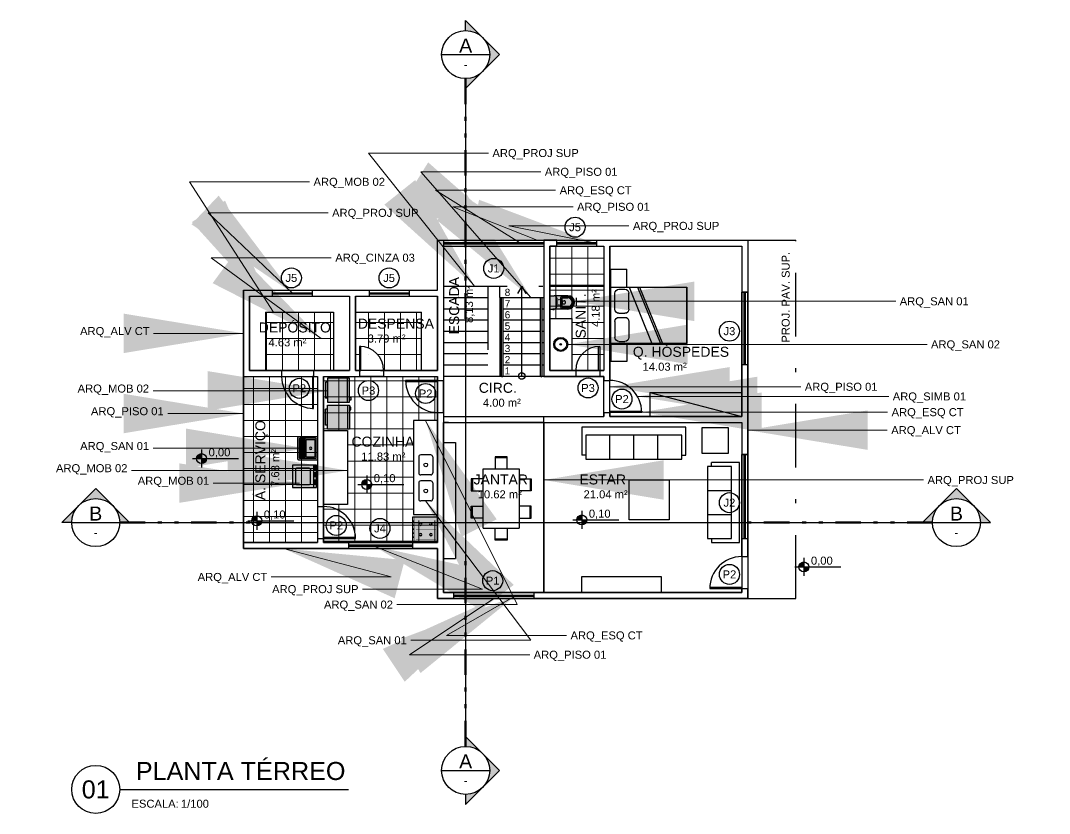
# Model space of a CAD drawing. Header units: metres. Extents: x 47789.1 to 47883.2, y 23415.6 to 23469.2.
# Drawn here: x 47820.05 to 47845.76, y 23415.6 to 23435.4 of the extents above; entities that cross this region are included whole.
import ezdxf
from ezdxf.enums import TextEntityAlignment as Align

# ---------------------------------------------------------------- set-up
doc = ezdxf.new("R2010")
doc.units = ezdxf.units.M
doc.header["$LTSCALE"] = 0.25
doc.linetypes.add('DASHDOT2', pattern=[12.7, 6.35, -3.175, 0, -3.175])
doc.linetypes.add('DIVIDEX2', pattern=[63.5, 25.4, -12.7, 0, -12.7, 0, -12.7])
for name, color, linetype in [('0 @ 0.1', 7, 'Continuous'), ('ARQ_ALV CT', 4, 'Continuous'), ('ARQ_ALV VS', 2, 'Continuous'), ('ARQ_ESQ CT', 30, 'Continuous'), ('ARQ_GRADIL', 2, 'Continuous'), ('ARQ_MOB 01', 1, 'Continuous'), ('ARQ_MOB 02', 2, 'Continuous'), ('ARQ_PISO 01', 1, 'Continuous'), ('ARQ_PROJ SUP', 1, 'DASHDOT2'), ('ARQ_SAN 01', 1, 'Continuous'), ('ARQ_SAN 02', 2, 'Continuous'), ('ARQ_SIMB 01', 1, 'Continuous'), ('ARQ_SIMB 01 @ 0.1', 1, 'Continuous'), ('ARQ_TXT 01', 1, 'Continuous'), ('SIMB_01', 1, 'Continuous'), ('SIMB_02', 2, 'Continuous'), ('SIMB_PREENCHIMENTO', 253, 'Continuous'), ('SIMB_TXT', 1, 'Continuous')]:
    doc.layers.add(name, color=color, linetype=linetype)
for name, color, linetype, true_color, plot in [('ARQ_0', 7, 'Continuous', 0xff7400, False), ('ARQ_0_AREAS', 7, 'Continuous', 0x5a1694, False), ('ARQ_0_AREAS @ 0.1', 7, 'Continuous', 0x5a1694, False)]:
    doc.layers.add(name, color=color, linetype=linetype, true_color=true_color, plot=plot)
doc.layers.add('ARQ_CINZA 03', color=252, linetype='Continuous', lineweight=9)
doc.layers.add('SIMB_LCT', color=252, linetype='DIVIDEX2', lineweight=100)
doc.layers.add('ARQ_COTA_AZUL', color=5, linetype='Continuous', lineweight=20, true_color=0x0000ff)
doc.styles.add('Annot_1.8mm', font='arial.ttf', dxfattribs={"height": 1.8})
doc.styles.add('Annot_2.0mm', font='arial.ttf', dxfattribs={"height": 2})
doc.styles.add('Annot_2.5mm', font='arial.ttf', dxfattribs={"height": 2.5})
doc.styles.add('cota', font='arial.ttf')
doc.styles.add('SIMB', font='arial.ttf')
doc.dimstyles.new('Info 01 - annot', dxfattribs={"dimtxt": 2, "dimasz": 3, "dimexe": 1, "dimexo": 1, "dimgap": 1, "dimtad": 1, "dimzin": 4, "dimtxsty": 'cota', "dimblk": 'DOTSMALL', "dimcen": 2, "dimdle": 1, "dimclrd": 256, "dimclre": 256, "dimclrt": 1, "dimazin": 2, "dimtfac": 0.09, "dimtix": 1, "dimtmove": 2, "dimatfit": 2, "dimfxl": 5, "dimfxlon": 1, "dimtolj": 1, "dimtzin": 4, "dimlwd": -1, "dimarcsym": 1})

# ---------------------------------------------------------------- blocks, each defined once
blk = doc.blocks.new('nivel_PB_A_D')
at = {"layer": 'SIMB_PREENCHIMENTO', "transparency": 33554587}
h = blk.add_hatch(color=256, dxfattribs=at)
h.dxf.hatch_style = 1
h.paths.add_polyline_path([(0, 1.25, 0.414214), (-1.25, 0), (0, 0)])
h.paths.add_polyline_path([(1.25, 0), (0, 0), (0, -1.25, 0.414214)])
at = {"layer": 'SIMB_01'}
for p, q in [((-2.25, 0), (9.25, 0)), ((0, 2.25), (0, -2.25))]:
    blk.add_line(p, q, dxfattribs=at)
blk.add_circle((0, 0), 1.25, dxfattribs=at)
at = {"layer": 'SIMB_TXT', "style": 'SIMB'}
blk.add_attdef('00,00', (1.76, 0.58), '', height=2, dxfattribs=at)
blk = doc.blocks.new('*U33')
at = {"layer": 'SIMB_PREENCHIMENTO', "transparency": 33554587}
h = blk.add_hatch(color=256, dxfattribs=at)
h.dxf.hatch_style = 1
h.paths.add_polyline_path([(0, 8.48), (-4.15, 4.33, -0.401827), (4.15, 4.33)])
h = blk.add_hatch(color=256, dxfattribs=at)
h.dxf.hatch_style = 1
h.paths.add_polyline_path([(-4.33, 4.15), (-8.48, 0), (-6, 0, -0.193399)])
h = blk.add_hatch(color=256, dxfattribs=at)
h.dxf.hatch_style = 1
h.paths.add_polyline_path([(4.33, 4.15, -0.193399), (6, 0), (8.48, 0)])
at = {"layer": 'SIMB_01'}
for p, q in [((-8.48, 0), (0, 8.48)), ((8.48, 0), (0, 8.48)), ((-6, 0), (-8.48, 0)), ((-6, 0), (6, 0)), ((6, 0), (8.48, 0))]:
    blk.add_line(p, q, dxfattribs=at)
blk.add_circle((0, 0), 6, dxfattribs=at)
at = {"layer": 'SIMB_LCT'}
blk.add_line((6, 0), (38.48, 0), dxfattribs=at)
at = {"layer": 'SIMB_TXT', "style": 'SIMB'}
for tag, height, p in [('000', 3.5, (0, 2.25)), ('999', 2, (0, -2.53))]:
    blk.add_attdef(tag, text='', height=height, dxfattribs=at).set_placement(p, align=Align.MIDDLE_CENTER)
blk = doc.blocks.new('*U32')
at = {"layer": 'SIMB_PREENCHIMENTO', "transparency": 33554587}
h = blk.add_hatch(color=256, dxfattribs=at)
h.dxf.hatch_style = 1
h.paths.add_polyline_path([(0, 8.48), (-4.15, 4.33, -0.401827), (4.15, 4.33)])
h = blk.add_hatch(color=256, dxfattribs=at)
h.dxf.hatch_style = 1
h.paths.add_polyline_path([(-4.33, 4.15), (-8.48, 0), (-6, 0, -0.193399)])
h = blk.add_hatch(color=256, dxfattribs=at)
h.dxf.hatch_style = 1
h.paths.add_polyline_path([(4.33, 4.15, -0.193399), (6, 0), (8.48, 0)])
at = {"layer": 'SIMB_01'}
for p, q in [((-8.48, 0), (0, 8.48)), ((8.48, 0), (0, 8.48)), ((-6, 0), (-8.48, 0)), ((-6, 0), (6, 0)), ((6, 0), (8.48, 0))]:
    blk.add_line(p, q, dxfattribs=at)
blk.add_circle((0, 0), 6, dxfattribs=at)
at = {"layer": 'SIMB_LCT'}
blk.add_line((-6, 0), (-54.25, 0), dxfattribs=at)
at = {"layer": 'SIMB_TXT', "style": 'SIMB'}
for tag, height, p in [('000', 3.5, (0, 2.25)), ('999', 2, (0, -2.53))]:
    blk.add_attdef(tag, text='', height=height, dxfattribs=at).set_placement(p, align=Align.MIDDLE_CENTER)
blk = doc.blocks.new('*U73')
at = {"layer": 'SIMB_PREENCHIMENTO', "transparency": 33554587}
h = blk.add_hatch(color=256, dxfattribs=at)
h.dxf.hatch_style = 1
h.paths.add_polyline_path([(0, 8.48), (-4.15, 4.33, -0.401827), (4.15, 4.33)])
h = blk.add_hatch(color=256, dxfattribs=at)
h.dxf.hatch_style = 1
h.paths.add_polyline_path([(-4.33, 4.15), (-8.48, 0), (-6, 0, -0.193399)])
h = blk.add_hatch(color=256, dxfattribs=at)
h.dxf.hatch_style = 1
h.paths.add_polyline_path([(4.33, 4.15, -0.193399), (6, 0), (8.48, 0)])
at = {"layer": 'SIMB_01'}
for p, q in [((-8.48, 0), (0, 8.48)), ((8.48, 0), (0, 8.48)), ((0, -6), (0, 6)), ((-6, 0), (-8.48, 0)), ((6, 0), (8.48, 0))]:
    blk.add_line(p, q, dxfattribs=at)
blk.add_circle((0, 0), 6, dxfattribs=at)
at = {"layer": 'SIMB_LCT'}
blk.add_line((6, 0), (69.06, 0), dxfattribs=at)
at = {"layer": 'SIMB_TXT', "style": 'SIMB'}
for tag, height, p in [('000', 3.5, (-2.25, 0)), ('999', 2, (2.53, 0))]:
    blk.add_attdef(tag, text='', height=height, rotation=90, dxfattribs=at).set_placement(p, align=Align.MIDDLE_CENTER)
blk = doc.blocks.new('*U74')
at = {"layer": 'SIMB_PREENCHIMENTO', "transparency": 33554587}
h = blk.add_hatch(color=256, dxfattribs=at)
h.dxf.hatch_style = 1
h.paths.add_polyline_path([(0, 8.48), (-4.15, 4.33, -0.401827), (4.15, 4.33)])
h = blk.add_hatch(color=256, dxfattribs=at)
h.dxf.hatch_style = 1
h.paths.add_polyline_path([(-4.33, 4.15), (-8.48, 0), (-6, 0, -0.193399)])
h = blk.add_hatch(color=256, dxfattribs=at)
h.dxf.hatch_style = 1
h.paths.add_polyline_path([(4.33, 4.15, -0.193399), (6, 0), (8.48, 0)])
at = {"layer": 'SIMB_01'}
for p, q in [((-8.48, 0), (0, 8.48)), ((8.48, 0), (0, 8.48)), ((0, -6), (0, 6)), ((-6, 0), (-8.48, 0)), ((6, 0), (8.48, 0))]:
    blk.add_line(p, q, dxfattribs=at)
blk.add_circle((0, 0), 6, dxfattribs=at)
at = {"layer": 'SIMB_LCT'}
blk.add_line((-6, 0), (-54.48, 0), dxfattribs=at)
at = {"layer": 'SIMB_TXT', "style": 'SIMB'}
for tag, height, p in [('000', 3.5, (-2.25, 0)), ('999', 2, (2.53, 0))]:
    blk.add_attdef(tag, text='', height=height, rotation=90, dxfattribs=at).set_placement(p, align=Align.MIDDLE_CENTER)
blk = doc.blocks.new('VASO_BELL')
at = {"true_color": 0xffffff}
h = blk.add_hatch(color=7, dxfattribs=at)
h.dxf.hatch_style = 1
edge = h.paths.add_edge_path()
edge.add_line((0, 0), (0.37, 0))
edge.add_line((0.37, 0), (0.37, -0.126))
edge.add_line((0.37, -0.126), (0.37, -0.505))
edge.add_arc((0.185, -0.505), 0.185, 180, 360, ccw=False)
edge.add_line((0, -0.505), (0, -0.126))
edge.add_line((0, -0.126), (0, 0))
h = blk.add_hatch(color=7, dxfattribs=at)
h.dxf.hatch_style = 1
h.paths.add_polyline_path([(-0.007, -0.086), (-0.022, -0.086), (-0.022, -0.121), (-0.007, -0.121)])
h = blk.add_hatch(color=7, dxfattribs=at)
h.dxf.hatch_style = 1
h.paths.add_polyline_path([(0, -0.089), (-0.007, -0.089), (-0.007, -0.117), (0, -0.117)])
at = {"layer": 'ARQ_SAN 01'}
for p, q in [((0.056, -0.361), (0.056, -0.505)), ((0.062, -0.361), (0.062, -0.505)), ((0.082, -0.336), (0.288, -0.336)), ((0.082, -0.342), (0.288, -0.342)), ((0.141, -0.353), (0.141, -0.406)), ((0.229, -0.353), (0.229, -0.406)), ((0.308, -0.361), (0.308, -0.505)), ((0.314, -0.361), (0.314, -0.505))]:
    blk.add_line(p, q, dxfattribs=at)
for centre in [(0.11, -0.255), (0.26, -0.255)]:
    blk.add_circle(centre, 0.0075, dxfattribs=at)
for centre, radius, start, end in [((0.185, -0.505), 0.129, 179.7773, 0.2227), ((0.082, -0.361), 0.025, 90, 180), ((0.082, -0.361), 0.019, 90, 180), ((0.185, -0.499), 0.123, 182.6006, 357.3994), ((0.191, -0.592), 0.244, 91.4264, 101.8331), ((0.168, -0.406), 0.027, 180, 229.1678), ((0.185, -0.386), 0.053, 229.1678, 310.8322), ((0.179, -0.592), 0.244, 78.1669, 88.5736), ((0.202, -0.406), 0.027, 310.8322, 0), ((0.288, -0.361), 0.025, 0, 90), ((0.288, -0.361), 0.019, 0, 90)]:
    blk.add_arc(centre, radius, start, end, dxfattribs=at)
at = {"layer": 'ARQ_SAN 02'}
for p, q in [((0, 0), (0, -0.126)), ((0, 0), (0.37, 0)), ((0.37, 0), (0.37, -0.126)), ((-0.022, -0.086), (-0.007, -0.086)), ((-0.022, -0.121), (-0.022, -0.086)), ((-0.022, -0.121), (-0.007, -0.121)), ((-0.007, -0.121), (-0.007, -0.086)), ((0, -0.089), (-0.007, -0.089)), ((0, -0.117), (-0.007, -0.117)), ((0, -0.505), (0, -0.126)), ((0.301, -0.195), (0.069, -0.195)), ((0.37, -0.505), (0.37, -0.126)), ((0.026, -0.331), (0.026, -0.505)), ((0.051, -0.306), (0.319, -0.306)), ((0.344, -0.331), (0.344, -0.505))]:
    blk.add_line(p, q, dxfattribs=at)
for centre, radius, start, end in [((0.069, -0.126), 0.069, 180, 270), ((0.301, -0.126), 0.069, 270, 0), ((0.185, -0.505), 0.185, 180, 0), ((0.051, -0.331), 0.025, 90, 180), ((0.185, -0.505), 0.159, 180, 0), ((0.319, -0.331), 0.025, 0, 90)]:
    blk.add_arc(centre, radius, start, end, dxfattribs=at)
blk = doc.blocks.new('*U21')
at = {"layer": 'SIMB_02'}
blk.add_line((6, 0), (63.13, 0), dxfattribs=at)
blk.add_circle((0, 0), 6, dxfattribs=at)
at = {"layer": 'SIMB_TXT', "style": 'SIMB'}
blk.add_text('ESCALA:', height=2, dxfattribs=at).set_placement((8.94, -4.58))
blk.add_attdef('TITULO_DO_DESENHO', text='', height=4.5, dxfattribs=at).set_placement((10.02, 1), align=Align.BOTTOM_LEFT)
blk.add_attdef('NUM', text='', height=4.5, dxfattribs=at).set_placement((0, 0), align=Align.MIDDLE_CENTER)
blk.add_attdef('ESCALA', (21.3, -4.58), '', height=2, dxfattribs=at)
blk = doc.blocks.new('GEL60')
at = {"true_color": 0xffffff}
h = blk.add_hatch(color=7, dxfattribs=at)
h.dxf.hatch_style = 1
h.paths.add_polyline_path([(0.6, 0.55), (0.55, 0.55), (0.55, 0.58), (0.48, 0.58), (0.48, 0.55), (0, 0.55), (0, 0), (0.1, 0), (0.1, -0.05), (0.5, -0.05), (0.5, 0), (0.6, 0)])
at = {"layer": 'ARQ_MOB 02'}
for p, q in [((0, 0.55), (0, 0)), ((0.6, 0.55), (0, 0.55)), ((0.6, 0), (0.6, 0.55)), ((0.6, 0.5), (0, 0.5)), ((0, 0), (0.6, 0)), ((0.1, 0), (0.1, -0.05)), ((0.5, 0), (0.5, -0.05)), ((0.1, -0.05), (0.5, -0.05))]:
    blk.add_line(p, q, dxfattribs=at)
blk.add_lwpolyline([(0.55, 0.55), (0.48, 0.55), (0.48, 0.58), (0.55, 0.58)], close=True, dxfattribs=at)
blk = doc.blocks.new('DUASX60')
blk.add_blockref('GEL60', (0.059, 0.071))
at = {"xscale": -1}
blk.add_blockref('GEL60', (1.335, 0.071), dxfattribs=at)
blk = doc.blocks.new('M6')
for p, q in [((-1.2375, 0), (-1.2375, 0.3)), ((-1.2375, 0.3), (-0.9375, 0.3)), ((-1.2375, 0.27), (-0.9375, 0.27)), ((-0.9375, 0.3), (-0.9375, 0)), ((-0.55, 0.3), (-0.55, 0)), ((-0.25, 0.3), (-0.55, 0.3)), ((-0.25, 0.27), (-0.55, 0.27)), ((-0.25, 0), (-0.25, 0.3)), ((0, 0), (-1.4875, 0)), ((-1.4875, -0.9), (-1.4875, 0)), ((0, -0.9), (0, 0)), ((-1.4875, -0.3), (-1.7875, -0.3)), ((-1.7875, -0.3), (-1.7875, -0.6)), ((-1.7575, -0.3), (-1.7575, -0.6)), ((0, -0.3), (0.3, -0.3)), ((0.27, -0.3), (0.27, -0.6)), ((0.3, -0.3), (0.3, -0.6)), ((-1.7875, -0.6), (-1.4875, -0.6)), ((0.3, -0.6), (0, -0.6)), ((-1.4875, -0.9), (0, -0.9)), ((-1.2375, -0.9), (-1.2375, -1.2)), ((-0.9375, -1.2), (-0.9375, -0.9)), ((-0.55, -1.2), (-0.55, -0.9)), ((-0.25, -0.9), (-0.25, -1.2)), ((-1.2375, -1.17), (-0.9375, -1.17)), ((-1.2375, -1.2), (-0.9375, -1.2)), ((-0.25, -1.17), (-0.55, -1.17)), ((-0.25, -1.2), (-0.55, -1.2))]:
    blk.add_line(p, q)
blk = doc.blocks.new('PIA')
at = {"layer": 'ARQ_MOB 01'}
for p, q in [((-0.35, 0.2), (-0.35, -0.2)), ((-0.05, 0.25), (-0.3, 0.25)), ((0, 0.2), (0, -0.2)), ((-0.05, -0.25), (-0.3, -0.25))]:
    blk.add_line(p, q, dxfattribs=at)
blk.add_circle((-0.175, 0), 0.0461, dxfattribs=at)
for centre, start, end in [((-0.3, 0.2), 90, 180), ((-0.05, 0.2), 0, 90), ((-0.3, -0.2), 180, 270), ((-0.05, -0.2), 270, 0)]:
    blk.add_arc(centre, 0.05, start, end, dxfattribs=at)
blk = doc.blocks.new('fogão_01')
at = {"true_color": 0xffffff}
h = blk.add_hatch(color=7, dxfattribs=at)
h.dxf.hatch_style = 1
h.paths.add_polyline_path([(0, -0.3), (-0.632, -0.3), (-0.632, 0.3), (0, 0.3)])
blk.add_lwpolyline([(0, -0.3), (-0.632, -0.3), (-0.632, 0.3), (0, 0.3)], close=True)
for points, const_width in [([(-0.585, -0.3), (-0.585, 0.3)], 0.005), ([(-0.542, 0.261), (-0.041, 0.261), (-0.041, -0.257), (-0.54, -0.257), (-0.54, 0.261)], 0.0045), ([(-0.3, 0.261), (-0.3, -0.257)], 0.0045), ([(-0.585, 0.218), (-0.615, 0.218), (-0.615, 0.176), (-0.585, 0.176)], 0.005), ([(-0.585, 0.118), (-0.615, 0.118), (-0.615, 0.076), (-0.585, 0.076)], 0.005), ([(-0.585, 0.018), (-0.615, 0.018), (-0.615, -0.024), (-0.585, -0.024)], 0.005), ([(-0.54, 0.002), (-0.044, 0.002)], 0.0045), ([(-0.439, 0.146), (-0.453, 0.161)], 0.0045), ([(-0.438, 0.12), (-0.453, 0.105)], 0.0045), ([(-0.412, 0.147), (-0.397, 0.161)], 0.0045), ([(-0.412, 0.12), (-0.397, 0.105)], 0.0045), ([(-0.183, 0.146), (-0.197, 0.161)], 0.0045), ([(-0.182, 0.12), (-0.197, 0.105)], 0.0045), ([(-0.156, 0.147), (-0.141, 0.161)], 0.0045), ([(-0.155, 0.12), (-0.141, 0.105)], 0.0045), ([(-0.585, -0.082), (-0.615, -0.082), (-0.615, -0.124), (-0.585, -0.124)], 0.005), ([(-0.585, -0.182), (-0.615, -0.182), (-0.615, -0.224), (-0.585, -0.224)], 0.005), ([(-0.439, -0.118), (-0.453, -0.104)], 0.0045), ([(-0.438, -0.145), (-0.453, -0.16)], 0.0045), ([(-0.412, -0.118), (-0.397, -0.103)], 0.0045), ([(-0.412, -0.145), (-0.397, -0.159)], 0.0045), ([(-0.185, -0.121), (-0.2, -0.106)], 0.0045), ([(-0.185, -0.148), (-0.199, -0.162)], 0.0045), ([(-0.158, -0.121), (-0.144, -0.106)], 0.0045), ([(-0.158, -0.147), (-0.144, -0.162)], 0.0045)]:
    blk.add_lwpolyline(points, dxfattribs=dict(const_width=const_width))
for points in [[(-0.603, 0.215), (-0.603, 0.176)], [(-0.603, 0.115), (-0.603, 0.076)], [(-0.603, 0.015), (-0.603, -0.024)], [(-0.603, -0.085), (-0.603, -0.124)], [(-0.603, -0.185), (-0.603, -0.224)]]:
    blk.add_lwpolyline(points)
for centre in [(-0.425, 0.133), (-0.169, 0.133), (-0.425, -0.131), (-0.172, -0.134)]:
    blk.add_circle(centre, 0.0314)
blk = doc.blocks.new('S3')
at = {"ltscale": 0.1}
for p, q in [((0, 0), (-2, 0)), ((0, -0.7), (0, 0)), ((-2, 0), (-2, -0.7)), ((-0.1, -0.2), (-1.9, -0.2)), ((-1.9, -0.2), (-1.9, -0.8)), ((-1.3, -0.8), (-1.3, -0.2)), ((-0.7, -0.8), (-0.7, -0.2)), ((-0.1, -0.8), (-0.1, -0.2)), ((-1.9, -0.7), (-2, -0.7)), ((-0.1, -0.7), (0, -0.7)), ((-1.9, -0.8), (-0.1, -0.8))]:
    blk.add_line(p, q, dxfattribs=at)
blk = doc.blocks.new('S4')
at = {"ltscale": 0.1}
for p, q in [((0, 0), (-2.6, 0)), ((0, -0.7), (0, 0)), ((-2.6, 0), (-2.6, -0.7)), ((-0.1, -0.2), (-2.5, -0.2)), ((-2.5, -0.2), (-2.5, -0.8)), ((-1.9, -0.8), (-1.9, -0.2)), ((-1.3, -0.8), (-1.3, -0.2)), ((-0.7, -0.8), (-0.7, -0.2)), ((-0.1, -0.8), (-0.1, -0.2)), ((-2.5, -0.7), (-2.6, -0.7)), ((-0.1, -0.7), (0, -0.7)), ((-2.5, -0.8), (-0.1, -0.8))]:
    blk.add_line(p, q, dxfattribs=at)
blk = doc.blocks.new('maq. lavar_02')
at = {"true_color": 0xffffff}
h = blk.add_hatch(color=7, dxfattribs=at)
h.dxf.hatch_style = 1
h.paths.add_polyline_path([(0.75, 0), (0, 0), (0, 0.8), (0.75, 0.8)])
for points in [[(0.75, 0), (0, 0), (0, 0.8), (0.75, 0.8), (0.75, 0)], [(0, 0.1), (0.75, 0.1)]]:
    blk.add_lwpolyline(points)
blk.add_lwpolyline([(0.1, 0.245), (0.1, 0.65, -0.414214), (0.15, 0.7), (0.6, 0.7, -0.414214), (0.65, 0.65), (0.65, 0.25, -0.414214), (0.6, 0.2), (0.147, 0.2)], format="xyb")
for points in [[(0.052, 0.02), (0.052, 0.078), (0.167, 0.078), (0.167, 0.02)], [(0.26, 0.02), (0.26, 0.078), (0.376, 0.078), (0.376, 0.02)], [(0.5, 0.02), (0.5, 0.078), (0.615, 0.078), (0.615, 0.02)]]:
    blk.add_lwpolyline(points, close=True)
blk.add_arc((0.15, 0.25), 0.05, 173.8325, 273.1265)
blk = doc.blocks.new('tanque_05')
at = {"true_color": 0xffffff}
h = blk.add_hatch(color=7, dxfattribs=at)
h.dxf.hatch_style = 1
edge = h.paths.add_edge_path()
edge.add_line((-0.269, -0.492), (0.269, -0.492))
edge.add_arc((0.269, -0.461), 0.0304, 270, 360)
edge.add_line((0.299, -0.461), (0.299, -0.01))
edge.add_arc((0.289, -0.01), 0.0101, 0, 90)
edge.add_line((0.289, 0), (-0.289, 0))
edge.add_arc((-0.289, -0.01), 0.0101, 90, 180)
edge.add_line((-0.299, -0.01), (-0.299, -0.461))
edge.add_arc((-0.269, -0.461), 0.0304, 180, 270)
for p, q in [((-0.258, -0.325), (0.258, -0.325)), ((0.258, -0.331), (-0.258, -0.331)), ((-0.258, -0.345), (0.258, -0.345)), ((0.258, -0.351), (-0.258, -0.351)), ((-0.258, -0.365), (0.258, -0.365)), ((0.258, -0.372), (-0.258, -0.372)), ((-0.258, -0.386), (0.258, -0.386)), ((0.258, -0.392), (-0.258, -0.392)), ((-0.258, -0.406), (0.258, -0.406)), ((0.258, -0.412), (-0.258, -0.412)), ((-0.258, -0.426), (0.258, -0.426)), ((-0.251, -0.447), (0.251, -0.447))]:
    blk.add_line(p, q)
for points in [[(-0.269, -0.492), (0.269, -0.492, 0.414214), (0.299, -0.461), (0.299, -0.01, 0.414214), (0.289, 0), (-0.289, 0, 0.414214), (-0.299, -0.01), (-0.299, -0.461, 0.414214)], [(-0.198, -0.289), (0.198, -0.289, 0.414214), (0.218, -0.269), (0.218, -0.086, 0.414214), (0.198, -0.066), (-0.198, -0.066, 0.414214), (-0.218, -0.086), (-0.218, -0.269, 0.414214)]]:
    blk.add_lwpolyline(points, format="xyb", close=True)
for points in [[(0.258, -0.281), (0.258, -0.061, 0.414214), (0.238, -0.041), (-0.238, -0.041, 0.414214), (-0.258, -0.061), (-0.258, -0.281)], [(-0.258, -0.282), (-0.258, -0.301, 0.414214), (-0.248, -0.311), (-0.236, -0.311), (0.234, -0.311), (0.248, -0.311, 0.414214), (0.258, -0.301), (0.258, -0.282)], [(-0.258, -0.309), (-0.258, -0.431, 0.414214), (-0.238, -0.451), (0.238, -0.451, 0.414214), (0.258, -0.431), (0.258, -0.309, 0.414214)]]:
    blk.add_lwpolyline(points, format="xyb")
blk.add_lwpolyline([(0.258, -0.432), (-0.258, -0.432)])
blk.add_circle((0, -0.172), 0.0284)
blk = doc.blocks.new('*U24')
at = {"layer": 'SIMB_02'}
blk.add_circle((0, 0), 2.5, dxfattribs=at)
at = {"layer": 'SIMB_TXT', "style": 'SIMB'}
blk.add_attdef('CDESQ', text='', height=2, dxfattribs=at).set_placement((0, 0), align=Align.MIDDLE_CENTER)
blk = doc.blocks.new('CAMA 180')
at = {"layer": 'ARQ_MOB 01'}
for p, q in [((0.4, 1.15), (0, 1.15)), ((0, 0.7), (0, 1.15)), ((0.4, 0.7), (0.4, 1.15)), ((1.9, 0.7), (0, 0.7)), ((0, 0.7), (0, -0.7)), ((0.1, 0.15), (0.1, 0.55)), ((0.2, 0.65), (0.35, 0.65)), ((0.45, 0.15), (0.45, 0.55)), ((0.452, -0.7), (1.026, 0.7)), ((0.665, -0.7), (1.239, 0.7)), ((0.718, -0.7), (1.292, 0.7)), ((1.9, -0.7), (1.9, 0.7)), ((1.9, 0.7), (1.9, -0.7)), ((0.2, 0.05), (0.35, 0.05)), ((0.1, -0.15), (0.1, -0.55)), ((0.2, -0.05), (0.35, -0.05)), ((0.45, -0.15), (0.45, -0.55)), ((0, -0.7), (1.9, -0.7)), ((0, -0.7), (0, -1.15)), ((0.2, -0.65), (0.35, -0.65)), ((0.4, -0.7), (0.4, -1.15)), ((0, -1.15), (0.4, -1.15))]:
    blk.add_line(p, q, dxfattribs=at)
for centre, start, end in [((0.2, 0.55), 90, 180), ((0.35, 0.55), 0, 90), ((0.2, 0.15), 180, 270), ((0.35, 0.15), 270, 0), ((0.2, -0.15), 90, 180), ((0.35, -0.15), 0, 90), ((0.2, -0.55), 180, 270), ((0.35, -0.55), 270, 0)]:
    blk.add_arc(centre, 0.1, start, end, dxfattribs=at)
blk = doc.blocks.new('_DotSmall')
at = {"color": 0, "linetype": 'ByBlock', "const_width": 0.5}
blk.add_lwpolyline([(-0.0625, 0, 1), (0.0625, 0, 1)], format="xyb", close=True, dxfattribs=at)

msp = doc.modelspace()

# ---------------------------------------------------------------- hatches: boundary and pattern name
at = {"layer": 'ARQ_CINZA 03'}
h = msp.add_hatch(dxfattribs=at)
h.set_pattern_fill('_USER', color=256, scale=0.4, angle=270, double=1, pattern_type=0)
h.set_pattern_definition([(270, (47834.61883, 23426.66282), (0.4, -2e-16), []), (0, (47834.61883, 23426.66282), (0, 0.4), [])])
h.paths.add_polyline_path([(47834.619, 23429.763), (47833.269, 23429.763), (47833.269, 23427.963), (47833.819, 23427.963), (47833.819, 23426.663), (47834.619, 23426.663)])
h = msp.add_hatch(dxfattribs=at)
h.set_pattern_fill('_USER', color=256, scale=0.4, angle=270, double=1, pattern_type=0)
h.set_pattern_definition([(270, (47828.19383, 23426.66282), (0.4, -7e-17), []), (0, (47828.19383, 23426.66282), (0, 0.4), [])])
h.paths.add_polyline_path([(47827.869, 23428.113), (47826.169, 23428.113), (47826.169, 23426.663), (47827.869, 23426.663)])
h = msp.add_hatch(dxfattribs=at)
h.set_pattern_fill('_USER', color=256, scale=0.4, angle=270, double=1, pattern_type=0)
h.set_pattern_definition([(270, (47828.34383, 23426.66282), (0.4, -7e-17), []), (0, (47828.34383, 23426.66282), (0, 0.4), [])])
edge = h.paths.add_edge_path()
edge.add_line((47830.069, 23428.113), (47828.419, 23428.113))
edge.add_line((47828.419, 23428.113), (47828.419, 23426.663))
edge.add_line((47828.419, 23426.663), (47828.519, 23426.663))
edge.add_line((47828.519, 23426.663), (47828.519, 23427.263))
edge.add_line((47828.519, 23427.263), (47828.549, 23427.263))
edge.add_arc((47828.517, 23426.662), 0.601, 0.0552, 87.0072, ccw=False)
edge.add_line((47829.119, 23426.663), (47830.069, 23426.663))
edge.add_line((47830.069, 23426.663), (47830.069, 23428.113))
h = msp.add_hatch(dxfattribs=at)
h.set_pattern_fill('_USER', color=256, scale=0.4, angle=270, double=1, pattern_type=0)
h.set_pattern_definition([(270, (47827.46883, 23422.21282), (0.4, -7e-17), []), (0, (47827.46883, 23422.21282), (0, 0.4), [])])
h.paths.add_polyline_path([(47825.619, 23426.513), (47827.469, 23426.513), (47827.469, 23422.363), (47825.619, 23422.363)])
h = msp.add_hatch(dxfattribs=at)
h.set_pattern_fill('_USER', color=256, scale=0.4, angle=270, double=1, pattern_type=0)
h.set_pattern_definition([(270, (0, 0), (0.4, -7e-17), []), (0, (0, 0), (0, 0.4), [])])
h.paths.add_polyline_path([(47829.869, 23425.413), (47830.469, 23425.413), (47830.469, 23426.513), (47827.619, 23426.513), (47827.619, 23425.163), (47828.219, 23425.163), (47828.219, 23423.313), (47827.619, 23423.313), (47827.619, 23422.363), (47830.469, 23422.363), (47830.469, 23422.913), (47829.869, 23422.913)])

# ---------------------------------------------------------------- linework, layer by layer
at = {"layer": 'ARQ_0'}
for p, q in [((47831.169, 23433.702), (47831.169, 23417.523)), ((47822.773, 23422.863), (47842.585, 23422.863))]:
    msp.add_line(p, q, dxfattribs=at)
at = {"layer": 'ARQ_0_AREAS'}
for points in [[(47825.619, 23428.663), (47830.469, 23428.663), (47830.469, 23429.913), (47838.219, 23429.913), (47838.219, 23420.963), (47830.469, 23420.963), (47830.469, 23422.213), (47825.619, 23422.213)], [(47833.269, 23429.763), (47834.619, 23429.763), (47834.619, 23426.663), (47833.269, 23426.663)], [(47834.769, 23429.763), (47838.069, 23429.763), (47838.069, 23425.513), (47834.769, 23425.513)], [(47825.769, 23428.513), (47828.269, 23428.513), (47828.269, 23426.663), (47825.769, 23426.663)], [(47828.419, 23428.513), (47830.469, 23428.513), (47830.469, 23426.663), (47828.419, 23426.663)], [(47828.419, 23428.513), (47830.469, 23428.513), (47830.469, 23426.663), (47828.419, 23426.663)], [(47825.619, 23426.513), (47827.469, 23426.513), (47827.469, 23422.363), (47825.619, 23422.363)], [(47827.619, 23426.513), (47830.469, 23426.513), (47830.469, 23422.363), (47827.619, 23422.363)], [(47827.619, 23426.513), (47830.469, 23426.513), (47830.469, 23422.363), (47827.619, 23422.363)], [(47830.619, 23425.513), (47834.619, 23425.513), (47834.619, 23426.513), (47830.619, 23426.513)], [(47830.619, 23425.363), (47833.119, 23425.363), (47833.119, 23421.113), (47830.619, 23421.113)], [(47833.119, 23425.363), (47838.069, 23425.363), (47838.069, 23421.113), (47833.119, 23421.113)]]:
    msp.add_lwpolyline(points, close=True, dxfattribs=at)
at = {"layer": 'ARQ_ALV CT'}
for p, q in [((47830.469, 23428.663), (47830.469, 23429.913)), ((47830.469, 23429.913), (47830.619, 23429.913)), ((47830.619, 23429.913), (47830.619, 23426.413)), ((47833.444, 23429.913), (47833.119, 23429.913)), ((47833.119, 23429.913), (47833.119, 23426.513)), ((47833.444, 23429.913), (47834.444, 23429.913)), ((47834.444, 23429.913), (47838.219, 23429.913)), ((47838.219, 23429.913), (47838.219, 23428.613)), ((47833.444, 23429.763), (47833.269, 23429.763)), ((47833.269, 23429.763), (47833.269, 23426.663)), ((47833.444, 23429.763), (47834.444, 23429.763)), ((47834.444, 23429.763), (47834.619, 23429.763)), ((47834.619, 23429.763), (47834.619, 23426.663)), ((47834.769, 23429.763), (47834.769, 23426.413)), ((47834.769, 23429.763), (47838.069, 23429.763)), ((47838.069, 23429.763), (47838.069, 23428.613)), ((47825.619, 23428.663), (47825.619, 23426.513)), ((47825.619, 23428.663), (47826.331, 23428.663)), ((47825.769, 23428.513), (47825.769, 23426.663)), ((47825.769, 23428.513), (47826.331, 23428.513)), ((47826.331, 23428.663), (47827.331, 23428.663)), ((47826.331, 23428.513), (47827.331, 23428.513)), ((47827.331, 23428.663), (47828.756, 23428.663)), ((47827.331, 23428.513), (47828.269, 23428.513)), ((47828.269, 23428.513), (47828.269, 23426.663)), ((47828.419, 23428.513), (47828.419, 23426.663)), ((47828.494, 23428.513), (47828.756, 23428.513)), ((47828.756, 23428.663), (47829.756, 23428.663)), ((47828.756, 23428.513), (47829.756, 23428.513)), ((47829.756, 23428.663), (47830.469, 23428.663)), ((47829.756, 23428.513), (47830.469, 23428.513)), ((47830.469, 23426.663), (47830.469, 23428.513)), ((47838.219, 23428.613), (47838.069, 23428.613)), ((47838.069, 23428.613), (47838.219, 23428.613)), ((47838.069, 23426.813), (47838.219, 23426.813)), ((47838.069, 23425.513), (47838.069, 23426.813)), ((47838.219, 23424.563), (47838.219, 23426.813)), ((47825.619, 23426.513), (47826.569, 23426.513)), ((47825.769, 23426.663), (47826.569, 23426.663)), ((47826.569, 23426.663), (47826.569, 23426.513)), ((47827.369, 23426.663), (47827.369, 23426.513)), ((47827.369, 23426.663), (47828.269, 23426.663)), ((47827.369, 23426.513), (47827.469, 23426.513)), ((47827.469, 23426.513), (47827.469, 23423.263)), ((47827.619, 23426.513), (47827.619, 23423.263)), ((47827.619, 23426.513), (47828.519, 23426.513)), ((47828.419, 23426.663), (47828.519, 23426.663)), ((47828.519, 23426.663), (47828.519, 23426.513)), ((47829.044, 23426.663), (47830.469, 23426.663)), ((47829.044, 23426.513), (47830.469, 23426.513)), ((47829.119, 23426.663), (47829.119, 23426.513)), ((47830.469, 23426.413), (47830.469, 23426.513)), ((47833.119, 23426.513), (47833.269, 23426.513)), ((47833.269, 23426.663), (47833.919, 23426.663)), ((47833.269, 23426.513), (47833.919, 23426.513)), ((47833.919, 23426.663), (47833.919, 23426.513)), ((47833.919, 23426.663), (47833.919, 23426.513)), ((47834.519, 23426.663), (47834.519, 23426.513)), ((47834.519, 23426.663), (47834.519, 23426.513)), ((47834.519, 23426.663), (47834.619, 23426.663)), ((47834.519, 23426.513), (47834.619, 23426.513)), ((47834.619, 23426.513), (47834.619, 23426.413)), ((47830.469, 23426.413), (47830.619, 23426.413)), ((47834.619, 23426.413), (47834.769, 23426.413)), ((47830.469, 23425.613), (47830.619, 23425.613)), ((47830.469, 23422.363), (47830.469, 23425.613)), ((47830.619, 23425.613), (47830.619, 23421.113)), ((47833.119, 23425.363), (47833.119, 23425.513)), ((47833.119, 23425.513), (47834.619, 23425.513)), ((47834.619, 23425.613), (47834.769, 23425.613)), ((47834.619, 23425.613), (47834.619, 23425.513)), ((47834.769, 23425.613), (47834.769, 23425.513)), ((47834.769, 23425.513), (47838.069, 23425.513)), ((47833.119, 23425.363), (47838.069, 23425.363)), ((47838.069, 23425.363), (47838.069, 23424.563)), ((47838.069, 23424.563), (47838.219, 23424.563)), ((47838.219, 23424.563), (47838.069, 23424.563)), ((47827.469, 23423.263), (47827.619, 23423.263)), ((47829.869, 23423.063), (47830.469, 23423.063)), ((47825.619, 23422.363), (47825.619, 23422.213)), ((47825.619, 23422.363), (47827.469, 23422.363)), ((47827.469, 23422.463), (47827.469, 23422.363)), ((47827.469, 23422.463), (47827.619, 23422.463)), ((47827.619, 23422.463), (47827.619, 23422.363)), ((47827.619, 23422.363), (47828.244, 23422.363)), ((47828.244, 23422.363), (47829.844, 23422.363)), ((47829.844, 23422.363), (47830.469, 23422.363)), ((47838.069, 23422.013), (47838.069, 23422.463)), ((47838.069, 23422.463), (47838.219, 23422.463)), ((47838.219, 23422.013), (47838.219, 23422.463)), ((47825.619, 23422.213), (47828.244, 23422.213)), ((47828.244, 23422.213), (47829.844, 23422.213)), ((47829.844, 23422.213), (47830.469, 23422.213)), ((47830.469, 23422.213), (47830.469, 23420.963)), ((47838.069, 23422.013), (47838.219, 23422.013)), ((47830.619, 23421.113), (47830.869, 23421.113)), ((47830.869, 23421.113), (47830.869, 23420.963)), ((47832.869, 23421.113), (47832.869, 23420.963)), ((47832.869, 23421.113), (47838.069, 23421.113)), ((47838.069, 23421.213), (47838.219, 23421.213)), ((47838.069, 23421.113), (47838.069, 23421.213)), ((47838.219, 23420.963), (47838.219, 23421.213)), ((47830.469, 23420.963), (47830.869, 23420.963)), ((47832.869, 23420.963), (47838.219, 23420.963))]:
    msp.add_line(p, q, dxfattribs=at)
at = {"layer": 'ARQ_ALV VS'}
for p, q in [((47838.069, 23426.813), (47838.069, 23428.613)), ((47838.219, 23426.813), (47838.219, 23428.613)), ((47838.069, 23422.463), (47838.069, 23424.563)), ((47838.219, 23422.463), (47838.219, 23424.563))]:
    msp.add_line(p, q, dxfattribs=at)
at = {"layer": 'ARQ_ESQ CT'}
for p, q in [((47830.619, 23429.853), (47833.119, 23429.853)), ((47830.619, 23429.823), (47833.119, 23429.823)), ((47833.269, 23428.793), (47834.619, 23428.793)), ((47833.269, 23428.763), (47834.619, 23428.763)), ((47838.129, 23426.813), (47838.129, 23428.613)), ((47838.159, 23426.813), (47838.159, 23428.613)), ((47838.129, 23422.463), (47838.129, 23424.563)), ((47838.159, 23422.463), (47838.159, 23424.563)), ((47830.869, 23421.053), (47832.869, 23421.053)), ((47830.869, 23421.023), (47832.869, 23421.023))]:
    msp.add_line(p, q, dxfattribs=at)
for points in [[(47828.519, 23426.663), (47828.549, 23426.663), (47828.549, 23427.263), (47828.519, 23427.263)], [(47834.519, 23426.663), (47834.489, 23426.663), (47834.489, 23427.263), (47834.519, 23427.263)], [(47827.369, 23426.513), (47827.339, 23426.513), (47827.339, 23425.713), (47827.369, 23425.713)], [(47830.469, 23426.413), (47829.669, 23426.413), (47829.669, 23426.383), (47830.469, 23426.383)], [(47834.769, 23425.613), (47834.769, 23425.643), (47835.569, 23425.643), (47835.569, 23425.613)], [(47827.619, 23422.463), (47828.419, 23422.463), (47828.419, 23422.493), (47827.619, 23422.493)], [(47838.069, 23421.213), (47838.069, 23421.243), (47837.269, 23421.243), (47837.269, 23421.213)]]:
    msp.add_lwpolyline(points, close=True, dxfattribs=at)
at = {"layer": 'ARQ_GRADIL'}
for p, q in [((47832.059, 23428.483), (47832.059, 23426.523)), ((47832.099, 23428.483), (47832.099, 23426.523)), ((47833.039, 23426.523), (47833.039, 23428.483)), ((47833.079, 23426.523), (47833.079, 23428.483))]:
    msp.add_line(p, q, dxfattribs=at)
for centre in [(47832.079, 23426.523), (47833.059, 23426.523)]:
    msp.add_arc(centre, 0.02, 180, 0, dxfattribs=at)
at = {"layer": 'ARQ_MOB 01', "linetype": 'Continuous'}
for q in [(47838.069, 23426.113), (47835.769, 23425.513), (47838.069, 23425.513)]:
    msp.add_line((47835.769, 23426.113), q, dxfattribs=at)
at = {"layer": 'ARQ_MOB 01'}
for p, q in [((47830.619, 23424.863), (47830.919, 23424.863)), ((47830.919, 23424.863), (47830.919, 23421.963)), ((47830.619, 23421.963), (47830.919, 23421.963))]:
    msp.add_line(p, q, dxfattribs=at)
for points in [[(47837.082, 23425.24), (47837.732, 23425.24), (47837.732, 23424.59), (47837.082, 23424.59)], [(47835.254, 23423.928), (47836.254, 23423.928), (47836.254, 23422.928), (47835.254, 23422.928)], [(47834.071, 23421.113), (47834.071, 23421.513), (47836.056, 23421.513), (47836.056, 23421.113)]]:
    msp.add_lwpolyline(points, close=True, dxfattribs=at)
at = {"layer": 'ARQ_MOB 02'}
for p, q in [((47826.169, 23428.113), (47826.169, 23426.663)), ((47826.169, 23428.113), (47827.869, 23428.113)), ((47827.869, 23428.113), (47827.869, 23426.663)), ((47828.419, 23428.113), (47830.069, 23428.113)), ((47830.069, 23426.663), (47830.069, 23428.113)), ((47827.619, 23425.163), (47828.219, 23425.163)), ((47828.219, 23425.163), (47828.219, 23423.313)), ((47828.219, 23423.313), (47827.619, 23423.313))]:
    msp.add_line(p, q, dxfattribs=at)
at = {"layer": 'ARQ_PISO 01'}
for p, q in [((47830.619, 23429.913), (47833.119, 23429.913)), ((47830.619, 23429.763), (47833.119, 23429.763)), ((47832.019, 23428.483), (47832.019, 23426.523)), ((47832.019, 23428.483), (47833.119, 23428.483)), ((47832.019, 23428.203), (47832.059, 23428.203)), ((47832.099, 23428.203), (47833.039, 23428.203)), ((47833.079, 23428.203), (47833.119, 23428.203)), ((47832.019, 23427.923), (47832.059, 23427.923)), ((47832.099, 23427.923), (47833.039, 23427.923)), ((47833.079, 23427.923), (47833.119, 23427.923)), ((47832.019, 23427.643), (47832.059, 23427.643)), ((47832.099, 23427.643), (47833.039, 23427.643)), ((47833.079, 23427.643), (47833.119, 23427.643)), ((47832.019, 23427.363), (47832.059, 23427.363)), ((47832.099, 23427.363), (47833.039, 23427.363)), ((47833.079, 23427.363), (47833.119, 23427.363)), ((47832.019, 23427.083), (47832.059, 23427.083)), ((47832.099, 23427.083), (47833.039, 23427.083)), ((47833.079, 23427.083), (47833.119, 23427.083)), ((47832.019, 23426.803), (47832.059, 23426.803)), ((47832.099, 23426.803), (47833.039, 23426.803)), ((47833.079, 23426.803), (47833.119, 23426.803)), ((47825.619, 23426.513), (47825.619, 23422.363)), ((47826.569, 23426.663), (47827.369, 23426.663)), ((47826.569, 23426.513), (47827.369, 23426.513)), ((47829.119, 23426.663), (47828.519, 23426.663)), ((47829.119, 23426.513), (47828.519, 23426.513)), ((47832.019, 23426.523), (47832.059, 23426.523)), ((47832.099, 23426.523), (47833.039, 23426.523)), ((47833.079, 23426.523), (47833.119, 23426.523)), ((47833.919, 23426.663), (47834.519, 23426.663)), ((47833.919, 23426.513), (47834.519, 23426.513)), ((47830.469, 23425.613), (47830.469, 23426.413)), ((47830.619, 23425.613), (47830.619, 23426.413)), ((47834.619, 23425.613), (47834.619, 23426.413)), ((47834.769, 23425.613), (47834.769, 23426.413)), ((47827.469, 23423.263), (47827.469, 23422.463)), ((47827.619, 23423.263), (47827.619, 23422.463)), ((47838.069, 23422.013), (47838.069, 23421.213)), ((47838.219, 23422.013), (47838.219, 23421.213)), ((47830.869, 23421.113), (47832.869, 23421.113)), ((47830.869, 23420.963), (47832.869, 23420.963))]:
    msp.add_line(p, q, dxfattribs=at)
for centre, start, end in [((47830.469, 23426.413), 180, 270), ((47827.619, 23422.463), 0, 90)]:
    msp.add_arc(centre, 0.8, start, end, dxfattribs=at)
at = {"layer": 'ARQ_PROJ SUP'}
for p, q in [((47833.444, 23429.763), (47833.444, 23429.913)), ((47833.444, 23429.853), (47834.444, 23429.853)), ((47833.444, 23429.823), (47834.444, 23429.823)), ((47834.444, 23429.763), (47834.444, 23429.913)), ((47838.219, 23429.913), (47839.419, 23429.913)), ((47839.419, 23420.963), (47839.419, 23429.913)), ((47830.619, 23428.763), (47833.119, 23428.763)), ((47831.719, 23428.763), (47831.719, 23426.523)), ((47832.019, 23428.483), (47832.019, 23428.763)), ((47826.331, 23428.663), (47826.331, 23428.513)), ((47826.331, 23428.603), (47827.331, 23428.603)), ((47826.331, 23428.573), (47827.331, 23428.573)), ((47827.331, 23428.663), (47827.331, 23428.513)), ((47828.756, 23428.663), (47828.756, 23428.513)), ((47828.756, 23428.603), (47829.756, 23428.603)), ((47828.756, 23428.573), (47829.756, 23428.573)), ((47829.756, 23428.663), (47829.756, 23428.513)), ((47830.619, 23428.483), (47831.719, 23428.483)), ((47830.619, 23428.203), (47831.719, 23428.203)), ((47830.619, 23427.923), (47831.719, 23427.923)), ((47830.619, 23427.643), (47831.719, 23427.643)), ((47830.619, 23427.363), (47831.719, 23427.363)), ((47830.619, 23427.083), (47831.719, 23427.083)), ((47830.619, 23426.803), (47831.719, 23426.803)), ((47830.619, 23426.523), (47832.019, 23426.523)), ((47833.119, 23425.363), (47830.619, 23425.363)), ((47833.119, 23425.363), (47833.119, 23421.113)), ((47828.244, 23422.363), (47828.244, 23422.213)), ((47829.844, 23422.363), (47829.844, 23422.213)), ((47828.244, 23422.303), (47829.844, 23422.303)), ((47828.244, 23422.273), (47829.844, 23422.273)), ((47838.219, 23420.963), (47839.419, 23420.963))]:
    msp.add_line(p, q, dxfattribs=at)
at = {"layer": 'ARQ_SAN 02'}
for p, q in [((47833.269, 23427.963), (47833.819, 23427.963)), ((47833.819, 23427.963), (47833.819, 23426.663)), ((47829.869, 23425.413), (47829.869, 23423.063)), ((47830.469, 23425.413), (47829.869, 23425.413)), ((47829.869, 23423.063), (47830.469, 23423.063))]:
    msp.add_line(p, q, dxfattribs=at)
for radius in [0.175, 0.15, 0.02]:
    msp.add_circle((47833.544, 23427.313), radius, dxfattribs=at)
at = {"layer": 'ARQ_SIMB 01'}
for p, q in [((47832.569, 23428.763), (47832.466, 23428.582)), ((47832.569, 23426.523), (47832.569, 23428.763)), ((47832.569, 23428.763), (47832.671, 23428.582))]:
    msp.add_line(p, q, dxfattribs=at)
msp.add_circle((47832.569, 23426.523), 0.0819, dxfattribs=at)
for centre, radius, start, end in [((47828.519, 23426.663), 0.6, 0, 90), ((47834.519, 23426.663), 0.6, 90, 180), ((47827.369, 23426.513), 0.8, 180, 270), ((47834.769, 23425.613), 0.8, 0, 90), ((47838.069, 23421.213), 0.8, 90, 180)]:
    msp.add_arc(centre, radius, start, end, dxfattribs=at)

# ---------------------------------------------------------------- block references
at = {"layer": '0 @ 0.1', "xscale": 0.1, "yscale": 0.1, "zscale": 0.1, "rotation": 270}
for name, p in [('*U73', (47831.169, 23434.55)), ('*U74', (47831.169, 23416.674))]:
    msp.add_blockref(name, p, dxfattribs=at).add_auto_attribs({'999': '-', '000': 'A'})
at = {"layer": '0 @ 0.1', "xscale": 0.1, "yscale": 0.1, "zscale": 0.1}
for name, p, values in [('*U33', (47821.924, 23422.863), {'999': '-', '000': 'B'}), ('*U32', (47843.434, 23422.863), {'999': '-', '000': 'B'}), ('*U21', (47821.924, 23416.2), {'TITULO_DO_DESENHO': 'PLANTA TÉRREO', 'NUM': '01', 'ESCALA': '1/100'})]:
    msp.add_blockref(name, p, dxfattribs=at).add_auto_attribs(values)
at = {"layer": 'ARQ_0_AREAS @ 0.1', "xscale": 0.1, "yscale": 0.1, "zscale": 0.1}
for p, values in [((47824.569, 23424.46), {'00,00': '0,00'}), ((47828.696, 23423.814), {'00,00': '0,10'}), ((47825.949, 23422.907), {'00,00': '0,10'}), ((47834.071, 23422.928), {'00,00': '0,10'}), ((47839.622, 23421.754), {'00,00': '0,00'})]:
    msp.add_blockref('nivel_PB_A_D', p, dxfattribs=at).add_auto_attribs(values)
at = {"layer": 'ARQ_MOB 01', "linetype": 'Continuous', "xscale": -1, "rotation": 180}
msp.add_blockref('CAMA 180', (47834.799, 23428.038), dxfattribs=at)
at = {"layer": 'ARQ_MOB 01'}
msp.add_blockref('S4', (47836.671, 23425.243), dxfattribs=at)
at = {"layer": 'ARQ_MOB 01', "xscale": -1}
for name, p, rotation in [('M6', (47832.508, 23424.207), 270.0000000000001), ('fogão_01', (47830.469, 23422.694), 180)]:
    msp.add_blockref(name, p, dxfattribs=dict(at, rotation=rotation))
at = {"layer": 'ARQ_MOB 01', "xscale": -0.75, "yscale": 0.75, "zscale": 0.75, "rotation": 89.99999999999993}
msp.add_blockref('maq. lavar_02', (47827.442, 23424.298), dxfattribs=at)
at = {"layer": 'ARQ_MOB 01', "rotation": 270.0000064573097}
msp.add_blockref('S3', (47838.015, 23422.367), dxfattribs=at)
at = {"layer": 'ARQ_MOB 02', "ltscale": 3, "xscale": -1, "rotation": 270.0000000000001}
msp.add_blockref('DUASX60', (47827.647, 23425.136), dxfattribs=at)
at = {"layer": 'ARQ_SAN 01', "xscale": 0.900000000000091, "yscale": 0.900000000000091, "zscale": 0.900000000000091, "rotation": 89.99999999999999}
msp.add_blockref('VASO_BELL', (47833.269, 23428.196), dxfattribs=at)
at = {"layer": 'ARQ_SAN 01', "xscale": -1, "rotation": 270}
msp.add_blockref('tanque_05', (47827.469, 23424.717), dxfattribs=at)
at = {"layer": 'ARQ_SAN 01'}
for p in [(47830.346, 23424.303), (47830.346, 23423.652)]:
    msp.add_blockref('PIA', p, dxfattribs=at)
at = {"layer": 'ARQ_SIMB 01 @ 0.1', "xscale": 0.1, "yscale": 0.1, "zscale": 0.1}
for p, values in [((47833.902, 23430.239), {'CDESQ': 'J5'}), ((47831.869, 23429.21), {'CDESQ': 'J1'}), ((47826.813, 23428.972), {'CDESQ': 'J5'}), ((47829.255, 23428.972), {'CDESQ': 'J5'}), ((47837.76, 23427.643), {'CDESQ': 'J3'}), ((47827.013, 23426.215), {'CDESQ': 'P2'}), ((47834.227, 23426.224), {'CDESQ': 'P3'}), ((47828.74, 23426.16), {'CDESQ': 'P3'}), ((47830.169, 23426.086), {'CDESQ': 'P2'}), ((47835.075, 23425.947), {'CDESQ': 'P2'}), ((47837.76, 23423.36), {'CDESQ': 'J2'}), ((47827.936, 23422.791), {'CDESQ': 'P2'}), ((47829.028, 23422.717), {'CDESQ': 'J4'}), ((47837.761, 23421.569), {'CDESQ': 'P2'}), ((47831.844, 23421.412), {'CDESQ': 'P1'})]:
    msp.add_blockref('*U24', p, dxfattribs=at).add_auto_attribs(values)

# ---------------------------------------------------------------- texts
at = {"layer": 'ARQ_COTA_AZUL', "color": 1, "char_height": 0.2, "style": 'cota'}
for s, insert, attachment_point in [('ARQ_PROJ SUP', (47831.838, 23432.191), 1), ('ARQ_PISO 01', (47833.147, 23431.722), 1), ('ARQ_MOB 02', (47827.367, 23431.472), 1), ('ARQ_ESQ CT', (47833.518, 23431.261), 1), ('ARQ_PISO 01', (47833.952, 23430.848), 1), ('ARQ_PROJ SUP', (47827.831, 23430.698), 1), ('ARQ_PROJ SUP', (47835.35, 23430.372), 1), ('ARQ_CINZA 03', (47827.912, 23429.578), 1), ('ARQ_SAN 01', (47842.016, 23428.488), 1), ('ARQ_ALV CT', (47823.272, 23427.488), 9), ('ARQ_SAN 02', (47842.798, 23427.413), 1), ('ARQ_MOB 02', (47823.257, 23426.052), 9), ('ARQ_PISO 01', (47839.644, 23426.354), 1), ('ARQ_SIMB 01', (47841.842, 23426.113), 1), ('ARQ_PISO 01', (47823.622, 23425.486), 9), ('ARQ_ESQ CT', (47841.813, 23425.72), 1), ('ARQ_ALV CT', (47841.804, 23425.271), 1), ('ARQ_SAN 01', (47823.259, 23424.617), 9), ('ARQ_MOB 02', (47822.717, 23424.063), 9), ('ARQ_MOB 01', (47824.76, 23423.749), 9), ('ARQ_PROJ SUP', (47842.711, 23424.026), 1), ('ARQ_ALV CT', (47826.211, 23421.605), 3), ('ARQ_PROJ SUP', (47828.491, 23421.301), 3), ('ARQ_SAN 02', (47829.352, 23420.915), 3), ('ARQ_SAN 01', (47829.698, 23420.024), 3), ('ARQ_ESQ CT', (47833.79, 23420.145), 1), ('ARQ_PISO 01', (47832.869, 23419.663), 1)]:
    msp.add_mtext(s, dxfattribs=dict(at, insert=insert, attachment_point=attachment_point))
at = {"layer": 'ARQ_TXT 01', "attachment_point": 1, "rotation": 90}
for s, width, gutter_width, insert, char_height, style in [('PROJ. PAV. SUP.', 3.02196, 1, (47839.066, 23427.357), 0.2, 'Annot_2.0mm'), ('ESCADA', 2.41083, 1.5, (47830.756, 23427.56), 0.25, 'Annot_2.5mm'), ('8,13 m²', 1.1094, 1, (47831.153, 23427.847), 0.2, 'Annot_2.0mm'), ('SANIT.', 2.41083, 1.5, (47833.92, 23427.46), 0.25, 'Annot_2.5mm'), ('4.18 m²', 1.1094, 1, (47834.317, 23427.747), 0.2, 'Annot_2.0mm'), ('\\pi-0.75,l1,t1;Á. SERVIÇO', 2.27532, 1.5, (47825.913, 23423.171), 0.25, 'Annot_2.5mm'), ('7.68 m²', 1.1094, 1, (47826.31, 23423.754), 0.2, 'Annot_2.0mm')]:
    msp.add_mtext_dynamic_manual_height_columns(s, width=width, gutter_width=gutter_width, heights=[0], dxfattribs=dict(at, insert=insert, char_height=char_height, style=style))
at = {"layer": 'ARQ_TXT 01', "attachment_point": 1}
for s, width, gutter_width, insert, char_height, style in [('8', 1.02, 0.9, (47832.144, 23428.701), 0.18, 'Annot_1.8mm'), ('7', 1.02, 0.9, (47832.144, 23428.421), 0.18, 'Annot_1.8mm'), ('6', 1.02, 0.9, (47832.144, 23428.141), 0.18, 'Annot_1.8mm'), ('DEPÓSITO', 2.27532, 1.5, (47825.997, 23427.86), 0.25, 'Annot_2.5mm'), ('DESPENSA', 2.27532, 1.5, (47828.475, 23427.956), 0.25, 'Annot_2.5mm'), ('5', 1.02, 0.9, (47832.144, 23427.861), 0.18, 'Annot_1.8mm'), ('4.63 m²', 1.1094, 1, (47826.242, 23427.463), 0.2, 'Annot_2.0mm'), ('3.79 m²', 1.1094, 1, (47828.72, 23427.559), 0.2, 'Annot_2.0mm'), ('4', 1.02, 0.9, (47832.144, 23427.581), 0.18, 'Annot_1.8mm'), ('3', 1.02, 0.9, (47832.144, 23427.301), 0.18, 'Annot_1.8mm'), ('Q. HÓSPEDES', 2.41083, 1.5, (47835.346, 23427.252), 0.25, 'Annot_2.5mm'), ('2', 1.02, 0.9, (47832.144, 23427.021), 0.18, 'Annot_1.8mm'), ('1', 1.02, 0.9, (47832.144, 23426.741), 0.18, 'Annot_1.8mm'), ('14.03 m²', 1.1094, 1, (47835.591, 23426.855), 0.2, 'Annot_2.0mm'), ('CIRC.', 2.41083, 1.5, (47831.496, 23426.353), 0.25, 'Annot_2.5mm'), ('4.00 m²', 1.1094, 1, (47831.6, 23425.956), 0.2, 'Annot_2.0mm'), ('COZINHA', 2.27532, 1.5, (47828.316, 23425.009), 0.25, 'Annot_2.5mm'), ('11.83 m²', 1.1094, 1, (47828.561, 23424.612), 0.2, 'Annot_2.0mm'), ('JANTAR', 2.41083, 1.5, (47831.367, 23424.065), 0.25, 'Annot_2.5mm'), ('ESTAR', 2.41083, 1.5, (47834.011, 23424.065), 0.25, 'Annot_2.5mm'), ('10.62 m²', 1.1094, 1, (47831.471, 23423.668), 0.2, 'Annot_2.0mm'), ('21.04 m²', 1.1094, 1, (47834.115, 23423.668), 0.2, 'Annot_2.0mm')]:
    msp.add_mtext_dynamic_manual_height_columns(s, width=width, gutter_width=gutter_width, heights=[0], dxfattribs=dict(at, insert=insert, char_height=char_height, style=style))

# ---------------------------------------------------------------- leaders
at = {"layer": 'ARQ_COTA_AZUL', "annotation_type": 0, "has_hookline": 1}
for points, hookline_direction, text_width in [([(47831.393, 23428.763), (47828.738, 23432.091), (47831.738, 23432.091)], 0, 2.146), ([(47832.518, 23429.853), (47830.418, 23431.161), (47833.418, 23431.161)], 0, 1.795), ([(47832.8, 23428.483), (47830.047, 23431.622), (47833.047, 23431.622)], 0, 1.766), ([(47826.367, 23428.113), (47824.267, 23431.372), (47827.267, 23431.372)], 0, 1.771), ([(47832.952, 23429.913), (47830.852, 23430.748), (47833.852, 23430.748)], 0, 1.766), ([(47826.831, 23428.603), (47824.731, 23430.598), (47827.731, 23430.598)], 0, 2.146), ([(47834.35, 23429.853), (47832.25, 23430.272), (47835.25, 23430.272)], 0, 2.146), ([(47827.554, 23427.461), (47824.812, 23429.478), (47827.812, 23429.478)], 0, 1.975), ([(47833.88, 23428.388), (47841.916, 23428.388)], 0, 1.672), ([(47825.619, 23427.588), (47823.372, 23427.588)], 1, 1.733), ([(47833.719, 23427.313), (47842.698, 23427.313)], 0, 1.709), ([(47834.769, 23426.254), (47839.544, 23426.254)], 0, 1.766), ([(47827.724, 23426.152), (47823.357, 23426.152)], 1, 1.771), ([(47835.461, 23426.013), (47841.742, 23426.013)], 0, 1.781), ([(47825.619, 23425.586), (47823.722, 23425.586)], 1, 1.766), ([(47835.569, 23425.62), (47841.713, 23425.62)], 0, 1.795), ([(47838.219, 23425.171), (47841.704, 23425.171)], 0, 1.733), ([(47830.169, 23425.413), (47832.452, 23420.815), (47829.452, 23420.815)], 1, 1.709), ([(47827.18, 23424.717), (47823.359, 23424.717)], 1, 1.672), ([(47828.219, 23424.163), (47822.817, 23424.163)], 1, 1.771), ([(47833.119, 23423.926), (47842.611, 23423.926)], 0, 2.146), ([(47827.016, 23423.849), (47824.86, 23423.849)], 1, 1.734), ([(47830.168, 23423.402), (47832.798, 23419.924), (47829.798, 23419.924)], 1, 1.672), ([(47826.619, 23422.213), (47829.311, 23421.505), (47826.311, 23421.505)], 1, 1.733), ([(47828.881, 23422.273), (47831.591, 23421.201), (47828.591, 23421.201)], 1, 2.146), ([(47831.869, 23420.963), (47829.769, 23419.563), (47832.769, 23419.563)], 0, 1.766), ([(47832.4, 23421.023), (47830.69, 23420.045), (47833.69, 23420.045)], 0, 1.795)]:
    msp.add_leader(points, dimstyle='Info 01 - annot', override={"dimscale": 0, "dimgap": 1, "dimtad": 0}, dxfattribs=dict(at, hookline_direction=hookline_direction, text_width=text_width))

doc.saveas('drawing.dxf')
